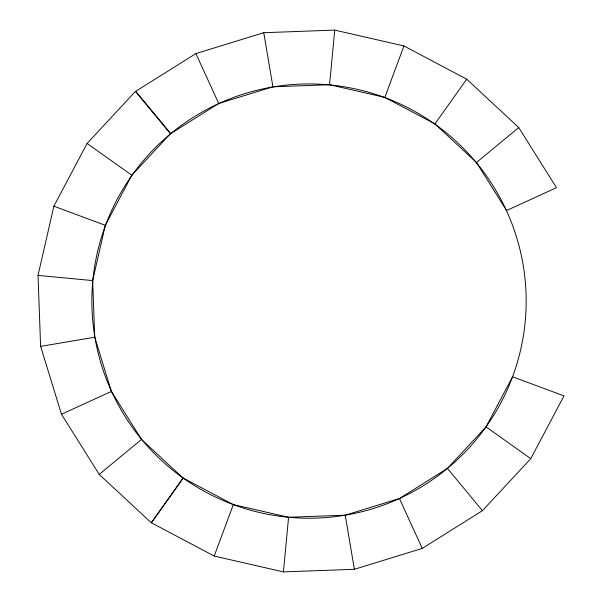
<?xml version="1.0" encoding="UTF-8"?>
<svg xmlns="http://www.w3.org/2000/svg" width="602" height="602" viewBox="0 0 602 602"><rect width="100%" height="100%" fill="white"/><g stroke="black" fill="none" stroke-linecap="round" stroke-linejoin="round"><path stroke-width="0.9" d="M283.422 571.9L288.584 517.268L233.328 504.611L183.226 478.086A217.149 217.149 0 0 1 218.624 103.642A217.149 217.149 0 0 1 525.207 321.521A217.149 217.149 0 0 1 183.226 478.086L151.441 522.814L214.199 556.045L283.422 571.9L354.382 569.296L422.258 548.414L482.413 510.684L530.753 458.664L563.984 395.905L512.55 376.777L486.025 426.871L447.436 468.401L399.419 498.524L345.232 515.192L288.584 517.268M329.572 84.731L334.735 30.1L403.957 45.955L466.716 79.186L518.736 127.526L556.466 187.681L506.575 210.519L476.453 162.502L434.922 123.914L384.828 97.389L329.572 84.731L272.917 86.808L218.737 103.476L170.712 133.599L135.736 91.316L195.891 53.586L263.766 32.704L334.735 30.1M38.016 275.415L53.871 206.193L87.094 143.434L135.435 91.414L170.419 133.697L131.83 175.22L105.305 225.321L92.648 280.577L94.725 337.225L111.393 391.413L141.515 439.43L183.046 478.018L151.252 522.747L99.232 474.414L61.494 414.251L40.62 346.376L38.016 275.415L92.648 280.577M214.199 556.045L233.328 504.611M384.828 97.389L403.957 45.955M434.922 123.914L466.716 79.186M99.232 474.414L141.515 439.43M476.453 162.502L518.736 127.526M61.494 414.251L111.393 391.413M40.62 346.376L94.725 337.225M53.871 206.193L105.305 225.321M87.094 143.434L131.83 175.22M486.025 426.871L530.753 458.664M447.436 468.401L482.413 510.684M195.891 53.586L218.737 103.476M399.419 498.524L422.258 548.414M263.766 32.704L272.917 86.808M345.232 515.192L354.382 569.296"/></g></svg>
